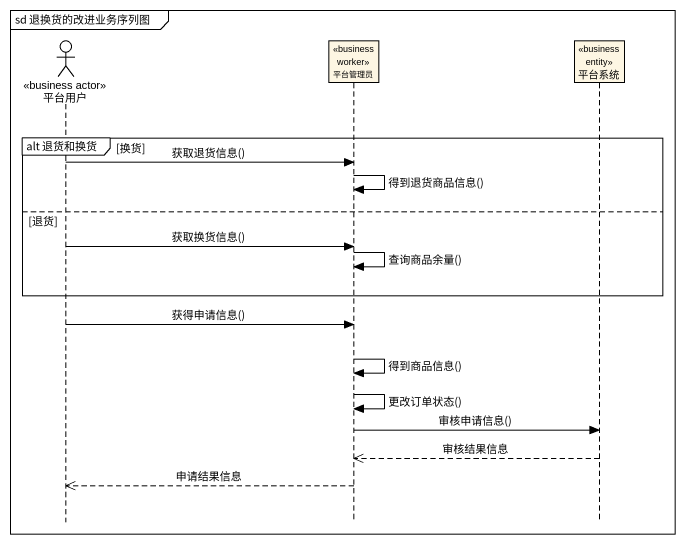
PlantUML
@startuml
mainframe sd 退换货的改进业务序列图
hide footbox
actor 平台用户 <<business actor>>
participant 平台管理员 <<business worker>>
participant 平台系统 <<business entity>>

group alt 退货和换货 [换货]
  平台用户 -> 平台管理员 : 获取退货信息()
  平台管理员 -> 平台管理员 : 得到退货商品信息()
else 退货
  平台用户 -> 平台管理员 : 获取换货信息()
  平台管理员 -> 平台管理员 : 查询商品余量()
end
平台用户 -> 平台管理员 : 获得申请信息()
平台管理员 -> 平台管理员 : 得到商品信息()
平台管理员 -> 平台管理员 : 更改订单状态()
平台管理员 -> 平台系统 : 审核申请信息()
平台系统 -->> 平台管理员 : 审核结果信息
平台管理员 -->> 平台用户 : 申请结果信息
@enduml
